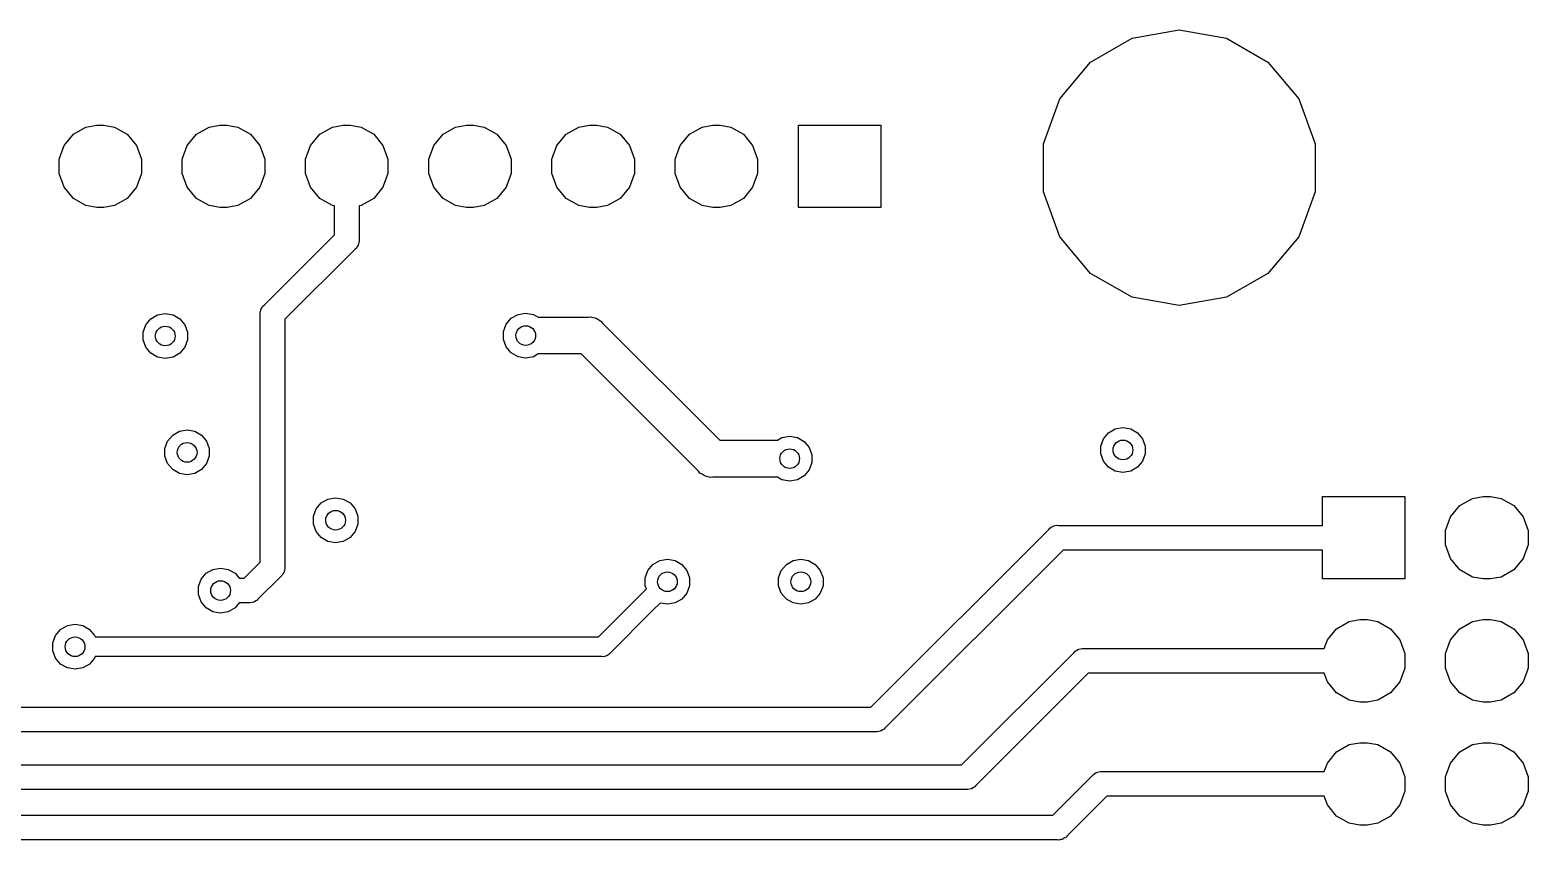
# Model space of a CAD drawing. Extents: x 91.8 to 190.2, y -113.9 to -59.9.
# Drawn here: x 157.4 to 188.28, y -76.65 to -59.94 of the extents above; entities that cross this region are included whole.
import ezdxf

# ---------------------------------------------------------------- set-up
doc = ezdxf.new("R2010")
doc.units = 0
doc.header["$MEASUREMENT"] = 0
doc.layers.add('BLACK', color=7, linetype='CONTINUOUS')

msp = doc.modelspace()

# ---------------------------------------------------------------- linework, layer by layer
at = {"layer": 'BLACK', "linetype": 'CONTINUOUS'}
for p, q in [((179.262, -60.602), (180.118, -60.1083)), ((180.118, -60.1083), (181.09, -59.9368)), ((181.09, -59.9368), (182.062, -60.1083)), ((182.062, -60.1083), (182.918, -60.602)), ((178.628, -61.3584), (179.262, -60.602)), ((182.918, -60.602), (183.552, -61.3584)), ((178.29, -62.2863), (178.628, -61.3584)), ((183.552, -61.3584), (183.89, -62.2863)), ((158.295, -62.0888), (158.555, -61.9389)), ((158.555, -61.9389), (158.776, -61.9)), ((158.776, -61.9), (158.924, -61.9)), ((158.924, -61.9), (159.145, -61.9389)), ((159.145, -61.9389), (159.405, -62.0888)), ((160.835, -62.0888), (161.095, -61.9389)), ((161.095, -61.9389), (161.316, -61.9)), ((161.316, -61.9), (161.464, -61.9)), ((161.464, -61.9), (161.685, -61.9389)), ((161.685, -61.9389), (161.945, -62.0888)), ((163.375, -62.0888), (163.635, -61.9389)), ((163.635, -61.9389), (163.856, -61.9)), ((163.856, -61.9), (164.004, -61.9)), ((164.004, -61.9), (164.225, -61.9389)), ((164.225, -61.9389), (164.485, -62.0888)), ((165.915, -62.0888), (166.175, -61.9389)), ((166.175, -61.9389), (166.396, -61.9)), ((166.396, -61.9), (166.544, -61.9)), ((166.544, -61.9), (166.765, -61.9389)), ((166.765, -61.9389), (167.025, -62.0888)), ((168.455, -62.0888), (168.715, -61.9389)), ((168.715, -61.9389), (168.936, -61.9)), ((168.936, -61.9), (169.084, -61.9)), ((169.084, -61.9), (169.305, -61.9389)), ((169.305, -61.9389), (169.565, -62.0888)), ((170.995, -62.0888), (171.255, -61.9389)), ((171.255, -61.9389), (171.476, -61.9)), ((171.476, -61.9), (171.624, -61.9)), ((171.624, -61.9), (171.845, -61.9389)), ((171.845, -61.9389), (172.105, -62.0888)), ((173.24, -63.6), (173.24, -61.9)), ((173.24, -61.9), (174.94, -61.9)), ((174.94, -61.9), (174.94, -63.6)), ((158, -62.6001), (158.103, -62.3184)), ((158.103, -62.3184), (158.295, -62.0888)), ((159.405, -62.0888), (159.597, -62.3184)), ((159.597, -62.3184), (159.7, -62.6001)), ((160.54, -62.6001), (160.643, -62.3184)), ((160.643, -62.3184), (160.835, -62.0888)), ((161.945, -62.0888), (162.137, -62.3184)), ((162.137, -62.3184), (162.24, -62.6001)), ((163.08, -62.6001), (163.183, -62.3184)), ((163.183, -62.3184), (163.375, -62.0888)), ((164.485, -62.0888), (164.677, -62.3184)), ((164.677, -62.3184), (164.78, -62.6001)), ((165.62, -62.6001), (165.723, -62.3184)), ((165.723, -62.3184), (165.915, -62.0888)), ((167.025, -62.0888), (167.217, -62.3184)), ((167.217, -62.3184), (167.32, -62.6001)), ((168.16, -62.6001), (168.263, -62.3184)), ((168.263, -62.3184), (168.455, -62.0888)), ((169.565, -62.0888), (169.757, -62.3184)), ((169.757, -62.3184), (169.86, -62.6001)), ((170.7, -62.6001), (170.803, -62.3184)), ((170.803, -62.3184), (170.995, -62.0888)), ((172.105, -62.0888), (172.297, -62.3184)), ((172.297, -62.3184), (172.4, -62.6001)), ((178.29, -63.2737), (178.29, -62.2863)), ((183.89, -62.2863), (183.89, -63.2737)), ((158, -62.8999), (158, -62.6001)), ((159.7, -62.6001), (159.7, -62.8999)), ((160.54, -62.8999), (160.54, -62.6001)), ((162.24, -62.6001), (162.24, -62.8999)), ((163.08, -62.8999), (163.08, -62.6001)), ((164.78, -62.6001), (164.78, -62.8999)), ((165.62, -62.8999), (165.62, -62.6001)), ((167.32, -62.6001), (167.32, -62.8999)), ((168.16, -62.8999), (168.16, -62.6001)), ((169.86, -62.6001), (169.86, -62.8999)), ((170.7, -62.8999), (170.7, -62.6001)), ((172.4, -62.6001), (172.4, -62.8999)), ((158.103, -63.1816), (158, -62.8999)), ((159.7, -62.8999), (159.597, -63.1816)), ((160.643, -63.1816), (160.54, -62.8999)), ((162.24, -62.8999), (162.137, -63.1816)), ((163.183, -63.1816), (163.08, -62.8999)), ((164.78, -62.8999), (164.677, -63.1816)), ((165.723, -63.1816), (165.62, -62.8999)), ((167.32, -62.8999), (167.217, -63.1816)), ((168.263, -63.1816), (168.16, -62.8999)), ((169.86, -62.8999), (169.757, -63.1816)), ((170.803, -63.1816), (170.7, -62.8999)), ((172.4, -62.8999), (172.297, -63.1816)), ((158.295, -63.4112), (158.103, -63.1816)), ((159.597, -63.1816), (159.405, -63.4112)), ((160.835, -63.4112), (160.643, -63.1816)), ((162.137, -63.1816), (161.945, -63.4112)), ((163.375, -63.4112), (163.183, -63.1816)), ((164.677, -63.1816), (164.485, -63.4112)), ((165.915, -63.4112), (165.723, -63.1816)), ((167.217, -63.1816), (167.025, -63.4112)), ((168.455, -63.4112), (168.263, -63.1816)), ((169.757, -63.1816), (169.565, -63.4112)), ((170.995, -63.4112), (170.803, -63.1816)), ((172.297, -63.1816), (172.105, -63.4112)), ((178.628, -64.2016), (178.29, -63.2737)), ((183.89, -63.2737), (183.552, -64.2016)), ((158.555, -63.5611), (158.295, -63.4112)), ((158.776, -63.6), (158.555, -63.5611)), ((158.924, -63.6), (158.776, -63.6)), ((159.145, -63.5611), (158.924, -63.6)), ((159.405, -63.4112), (159.145, -63.5611)), ((161.095, -63.5611), (160.835, -63.4112)), ((161.316, -63.6), (161.095, -63.5611)), ((161.464, -63.6), (161.316, -63.6)), ((161.685, -63.5611), (161.464, -63.6)), ((161.945, -63.4112), (161.685, -63.5611)), ((163.635, -63.5611), (163.375, -63.4112)), ((163.676, -63.5683), (163.635, -63.5611)), ((163.676, -64.1648), (163.676, -63.5683)), ((164.225, -63.5611), (164.184, -63.5683)), ((164.184, -63.5683), (164.184, -64.2589)), ((164.485, -63.4112), (164.225, -63.5611)), ((166.175, -63.5611), (165.915, -63.4112)), ((166.396, -63.6), (166.175, -63.5611)), ((166.544, -63.6), (166.396, -63.6)), ((166.765, -63.5611), (166.544, -63.6)), ((167.025, -63.4112), (166.765, -63.5611)), ((168.715, -63.5611), (168.455, -63.4112)), ((168.936, -63.6), (168.715, -63.5611)), ((169.084, -63.6), (168.936, -63.6)), ((169.305, -63.5611), (169.084, -63.6)), ((169.565, -63.4112), (169.305, -63.5611)), ((171.255, -63.5611), (170.995, -63.4112)), ((171.476, -63.6), (171.255, -63.5611)), ((171.624, -63.6), (171.476, -63.6)), ((171.845, -63.5611), (171.624, -63.6)), ((172.105, -63.4112), (171.845, -63.5611)), ((174.94, -63.6), (173.24, -63.6)), ((162.228, -65.6126), (163.676, -64.1648)), ((179.262, -64.958), (178.628, -64.2016)), ((183.552, -64.2016), (182.918, -64.958)), ((164.102, -64.4574), (162.654, -65.9052)), ((164.128, -64.4358), (164.102, -64.4574)), ((164.144, -64.4066), (164.128, -64.4358)), ((164.164, -64.379), (164.144, -64.4066)), ((164.167, -64.368), (164.164, -64.379)), ((164.172, -64.3582), (164.167, -64.368)), ((164.178, -64.325), (164.172, -64.3582)), ((164.187, -64.2925), (164.178, -64.325)), ((164.184, -64.2589), (164.187, -64.2925)), ((180.118, -65.4517), (179.262, -64.958)), ((182.918, -64.958), (182.062, -65.4517)), ((181.09, -65.6232), (180.118, -65.4517)), ((182.062, -65.4517), (181.09, -65.6232)), ((162.143, -65.7775), (162.152, -65.745)), ((162.152, -65.745), (162.158, -65.7118)), ((162.158, -65.7118), (162.163, -65.702)), ((162.163, -65.702), (162.166, -65.691)), ((162.166, -65.691), (162.186, -65.6634)), ((162.186, -65.6634), (162.202, -65.6342)), ((162.202, -65.6342), (162.228, -65.6126)), ((159.733, -66.1694), (159.788, -66.0179)), ((159.788, -66.0179), (159.892, -65.8944)), ((159.892, -65.8944), (160.031, -65.8137)), ((160.031, -65.8137), (160.19, -65.7857)), ((160.19, -65.7857), (160.349, -65.8137)), ((160.349, -65.8137), (160.488, -65.8944)), ((160.488, -65.8944), (160.592, -66.0179)), ((160.592, -66.0179), (160.647, -66.1694)), ((162.146, -65.8111), (162.143, -65.7775)), ((162.146, -70.9148), (162.146, -65.8111)), ((162.654, -65.9052), (162.654, -71.0089)), ((167.163, -66.1594), (167.218, -66.0079)), ((167.218, -66.0079), (167.322, -65.8844)), ((167.322, -65.8844), (167.461, -65.8037)), ((167.461, -65.8037), (167.62, -65.7757)), ((167.62, -65.7757), (167.779, -65.8037)), ((167.779, -65.8037), (167.874, -65.859)), ((167.874, -65.859), (168.903, -65.859)), ((168.903, -65.859), (168.954, -65.8546)), ((168.954, -65.8546), (169.003, -65.8677)), ((169.003, -65.8677), (169.052, -65.8765)), ((169.052, -65.8765), (169.067, -65.885)), ((169.067, -65.885), (169.083, -65.8894)), ((169.083, -65.8894), (169.125, -65.9184)), ((169.125, -65.9184), (169.169, -65.9436)), ((169.169, -65.9436), (169.201, -65.9824)), ((169.201, -65.9824), (171.618, -68.399)), ((159.733, -66.3306), (159.733, -66.1694)), ((159.788, -66.4821), (159.733, -66.3306)), ((160.647, -66.3306), (160.592, -66.4821)), ((160.647, -66.1694), (160.647, -66.3306)), ((167.163, -66.3206), (167.163, -66.1594)), ((167.218, -66.4721), (167.163, -66.3206)), ((159.892, -66.6056), (159.788, -66.4821)), ((160.031, -66.6863), (159.892, -66.6056)), ((160.19, -66.7143), (160.031, -66.6863)), ((160.349, -66.6863), (160.19, -66.7143)), ((160.488, -66.6056), (160.349, -66.6863)), ((160.592, -66.4821), (160.488, -66.6056)), ((167.322, -66.5956), (167.218, -66.4721)), ((167.461, -66.6763), (167.322, -66.5956)), ((167.62, -66.7043), (167.461, -66.6763)), ((167.779, -66.6763), (167.62, -66.7043)), ((167.874, -66.621), (167.779, -66.6763)), ((168.762, -66.621), (167.874, -66.621)), ((171.179, -69.0377), (168.762, -66.621)), ((160.342, -68.2944), (160.481, -68.2137)), ((160.481, -68.2137), (160.64, -68.1857)), ((160.64, -68.1857), (160.799, -68.2137)), ((160.799, -68.2137), (160.938, -68.2944)), ((179.528, -68.3679), (179.632, -68.2444)), ((179.632, -68.2444), (179.771, -68.1637)), ((179.771, -68.1637), (179.93, -68.1357)), ((179.93, -68.1357), (180.089, -68.1637)), ((180.089, -68.1637), (180.228, -68.2444)), ((180.228, -68.2444), (180.332, -68.3679)), ((160.183, -68.5694), (160.238, -68.4179)), ((160.238, -68.4179), (160.342, -68.2944)), ((160.938, -68.2944), (161.042, -68.4179)), ((161.042, -68.4179), (161.097, -68.5694)), ((171.618, -68.399), (172.806, -68.399)), ((172.806, -68.399), (172.901, -68.3437)), ((172.901, -68.3437), (173.06, -68.3157)), ((173.06, -68.3157), (173.219, -68.3437)), ((173.219, -68.3437), (173.358, -68.4244)), ((173.358, -68.4244), (173.462, -68.5479)), ((173.462, -68.5479), (173.517, -68.6994)), ((179.473, -68.5194), (179.528, -68.3679)), ((179.473, -68.6806), (179.473, -68.5194)), ((180.332, -68.3679), (180.387, -68.5194)), ((180.387, -68.5194), (180.387, -68.6806)), ((160.183, -68.7306), (160.183, -68.5694)), ((160.238, -68.8821), (160.183, -68.7306)), ((161.097, -68.7306), (161.042, -68.8821)), ((161.097, -68.5694), (161.097, -68.7306)), ((173.517, -68.8606), (173.462, -69.0121)), ((173.517, -68.6994), (173.517, -68.8606)), ((179.528, -68.8321), (179.473, -68.6806)), ((179.632, -68.9556), (179.528, -68.8321)), ((180.332, -68.8321), (180.228, -68.9556)), ((180.387, -68.6806), (180.332, -68.8321)), ((160.342, -69.0056), (160.238, -68.8821)), ((160.481, -69.0863), (160.342, -69.0056)), ((160.64, -69.1143), (160.481, -69.0863)), ((160.799, -69.0863), (160.64, -69.1143)), ((160.938, -69.0056), (160.799, -69.0863)), ((161.042, -68.8821), (160.938, -69.0056)), ((171.211, -69.0764), (171.179, -69.0377)), ((171.255, -69.1016), (171.211, -69.0764)), ((171.296, -69.1306), (171.255, -69.1016)), ((171.313, -69.135), (171.296, -69.1306)), ((171.328, -69.1435), (171.313, -69.135)), ((171.377, -69.1523), (171.328, -69.1435)), ((171.426, -69.1654), (171.377, -69.1523)), ((171.477, -69.161), (171.426, -69.1654)), ((172.806, -69.161), (171.477, -69.161)), ((172.901, -69.2163), (172.806, -69.161)), ((173.358, -69.1356), (173.219, -69.2163)), ((173.462, -69.0121), (173.358, -69.1356)), ((179.771, -69.0363), (179.632, -68.9556)), ((179.93, -69.0643), (179.771, -69.0363)), ((180.089, -69.0363), (179.93, -69.0643)), ((180.228, -68.9556), (180.089, -69.0363)), ((173.06, -69.2443), (172.901, -69.2163)), ((173.219, -69.2163), (173.06, -69.2443)), ((163.298, -69.8179), (163.402, -69.6944)), ((163.402, -69.6944), (163.541, -69.6137)), ((163.541, -69.6137), (163.7, -69.5857)), ((163.7, -69.5857), (163.859, -69.6137)), ((163.859, -69.6137), (163.998, -69.6944)), ((163.998, -69.6944), (164.102, -69.8179)), ((184.04, -70.156), (184.04, -69.56)), ((184.04, -69.56), (185.74, -69.56)), ((185.74, -69.56), (185.74, -71.26)), ((186.683, -69.9784), (186.875, -69.7488)), ((186.875, -69.7488), (187.135, -69.5989)), ((187.135, -69.5989), (187.356, -69.56)), ((187.356, -69.56), (187.504, -69.56)), ((187.504, -69.56), (187.725, -69.5989)), ((187.725, -69.5989), (187.985, -69.7488)), ((187.985, -69.7488), (188.177, -69.9784)), ((163.243, -69.9694), (163.298, -69.8179)), ((163.243, -70.1306), (163.243, -69.9694)), ((164.102, -69.8179), (164.157, -69.9694)), ((164.157, -69.9694), (164.157, -70.1306)), ((186.58, -70.2601), (186.683, -69.9784)), ((188.177, -69.9784), (188.28, -70.2601)), ((163.298, -70.2821), (163.243, -70.1306)), ((163.402, -70.4056), (163.298, -70.2821)), ((163.541, -70.4863), (163.402, -70.4056)), ((163.998, -70.4056), (163.859, -70.4863)), ((164.102, -70.2821), (163.998, -70.4056)), ((164.157, -70.1306), (164.102, -70.2821)), ((174.735, -73.906), (178.403, -70.2382)), ((178.403, -70.2382), (178.424, -70.2124)), ((178.424, -70.2124), (178.453, -70.1956)), ((178.453, -70.1956), (178.481, -70.1762)), ((178.481, -70.1762), (178.492, -70.1733)), ((178.492, -70.1733), (178.502, -70.1676)), ((178.502, -70.1676), (178.535, -70.1618)), ((178.535, -70.1618), (178.568, -70.1531)), ((178.568, -70.1531), (178.601, -70.156)), ((178.601, -70.156), (184.04, -70.156)), ((186.58, -70.5599), (186.58, -70.2601)), ((188.28, -70.2601), (188.28, -70.5599)), ((163.7, -70.5143), (163.541, -70.4863)), ((163.859, -70.4863), (163.7, -70.5143)), ((178.695, -70.664), (175.027, -74.3318)), ((184.04, -70.664), (178.695, -70.664)), ((184.04, -71.26), (184.04, -70.664)), ((186.683, -70.8416), (186.58, -70.5599)), ((188.28, -70.5599), (188.177, -70.8416)), ((161.815, -71.246), (162.146, -70.9148)), ((162.654, -71.0089), (162.657, -71.0425)), ((170.138, -71.0879), (170.242, -70.9644)), ((170.242, -70.9644), (170.381, -70.8837)), ((170.381, -70.8837), (170.54, -70.8557)), ((170.54, -70.8557), (170.699, -70.8837)), ((170.699, -70.8837), (170.838, -70.9644)), ((170.838, -70.9644), (170.942, -71.0879)), ((172.888, -71.0879), (172.992, -70.9644)), ((172.992, -70.9644), (173.131, -70.8837)), ((173.131, -70.8837), (173.29, -70.8557)), ((173.29, -70.8557), (173.449, -70.8837)), ((173.449, -70.8837), (173.588, -70.9644)), ((173.588, -70.9644), (173.692, -71.0879)), ((186.875, -71.0712), (186.683, -70.8416)), ((188.177, -70.8416), (187.985, -71.0712)), ((160.873, -71.4194), (160.928, -71.2679)), ((160.928, -71.2679), (161.032, -71.1444)), ((161.032, -71.1444), (161.171, -71.0637)), ((161.171, -71.0637), (161.33, -71.0357)), ((161.33, -71.0357), (161.489, -71.0637)), ((161.489, -71.0637), (161.628, -71.1444)), ((161.628, -71.1444), (161.714, -71.246)), ((161.714, -71.246), (161.815, -71.246)), ((162.572, -71.2074), (162.107, -71.6718)), ((162.598, -71.1858), (162.572, -71.2074)), ((162.614, -71.1566), (162.598, -71.1858)), ((162.634, -71.129), (162.614, -71.1566)), ((162.637, -71.118), (162.634, -71.129)), ((162.642, -71.1082), (162.637, -71.118)), ((162.648, -71.075), (162.642, -71.1082)), ((162.657, -71.0425), (162.648, -71.075)), ((170.083, -71.2394), (170.138, -71.0879)), ((170.083, -71.4006), (170.083, -71.2394)), ((170.942, -71.0879), (170.997, -71.2394)), ((170.997, -71.2394), (170.997, -71.4006)), ((172.833, -71.2394), (172.888, -71.0879)), ((172.833, -71.4006), (172.833, -71.2394)), ((173.692, -71.0879), (173.747, -71.2394)), ((173.747, -71.2394), (173.747, -71.4006)), ((185.74, -71.26), (184.04, -71.26)), ((187.135, -71.2211), (186.875, -71.0712)), ((187.356, -71.26), (187.135, -71.2211)), ((187.504, -71.26), (187.356, -71.26)), ((187.725, -71.2211), (187.504, -71.26)), ((187.985, -71.0712), (187.725, -71.2211)), ((160.873, -71.5806), (160.873, -71.4194)), ((160.928, -71.7321), (160.873, -71.5806)), ((169.116, -72.4568), (169.952, -71.6209)), ((169.952, -71.6209), (170.107, -71.466)), ((169.952, -71.6209), (169.952, -71.6209)), ((170.107, -71.466), (170.083, -71.4006)), ((170.942, -71.5521), (170.838, -71.6756)), ((170.997, -71.4006), (170.942, -71.5521)), ((172.888, -71.5521), (172.833, -71.4006)), ((172.992, -71.6756), (172.888, -71.5521)), ((173.692, -71.5521), (173.588, -71.6756)), ((173.747, -71.4006), (173.692, -71.5521)), ((161.032, -71.8556), (160.928, -71.7321)), ((161.171, -71.9363), (161.032, -71.8556)), ((161.33, -71.9643), (161.171, -71.9363)), ((161.489, -71.9363), (161.33, -71.9643)), ((161.628, -71.8556), (161.489, -71.9363)), ((161.714, -71.754), (161.628, -71.8556)), ((161.909, -71.754), (161.714, -71.754)), ((161.942, -71.7569), (161.909, -71.754)), ((161.975, -71.7482), (161.942, -71.7569)), ((162.008, -71.7424), (161.975, -71.7482)), ((162.018, -71.7367), (162.008, -71.7424)), ((162.029, -71.7338), (162.018, -71.7367)), ((162.057, -71.7144), (162.029, -71.7338)), ((162.086, -71.6976), (162.057, -71.7144)), ((162.107, -71.6718), (162.086, -71.6976)), ((170.239, -71.9083), (169.35, -72.7974)), ((170.39, -71.7577), (170.239, -71.9083)), ((170.239, -71.9083), (170.239, -71.9083)), ((170.54, -71.7843), (170.39, -71.7577)), ((170.699, -71.7563), (170.54, -71.7843)), ((170.838, -71.6756), (170.699, -71.7563)), ((173.131, -71.7563), (172.992, -71.6756)), ((173.29, -71.7843), (173.131, -71.7563)), ((173.449, -71.7563), (173.29, -71.7843)), ((173.588, -71.6756), (173.449, -71.7563)), ((158.032, -72.3044), (158.171, -72.2237)), ((158.171, -72.2237), (158.33, -72.1957)), ((158.33, -72.1957), (158.489, -72.2237)), ((158.489, -72.2237), (158.628, -72.3044)), ((184.335, -72.2888), (184.595, -72.1389)), ((184.595, -72.1389), (184.816, -72.1)), ((184.816, -72.1), (184.964, -72.1)), ((184.964, -72.1), (185.185, -72.1389)), ((185.185, -72.1389), (185.445, -72.2888)), ((186.875, -72.2888), (187.135, -72.1389)), ((187.135, -72.1389), (187.356, -72.1)), ((187.356, -72.1), (187.504, -72.1)), ((187.504, -72.1), (187.725, -72.1389)), ((187.725, -72.1389), (187.985, -72.2888)), ((157.873, -72.5794), (157.928, -72.4279)), ((157.928, -72.4279), (158.032, -72.3044)), ((158.628, -72.3044), (158.732, -72.4279)), ((158.732, -72.4279), (158.743, -72.4568)), ((158.743, -72.4568), (169.116, -72.4568)), ((184.078, -72.696), (184.143, -72.5184)), ((184.143, -72.5184), (184.335, -72.2888)), ((185.445, -72.2888), (185.637, -72.5184)), ((185.637, -72.5184), (185.74, -72.8001)), ((186.58, -72.8001), (186.683, -72.5184)), ((186.683, -72.5184), (186.875, -72.2888)), ((187.985, -72.2888), (188.177, -72.5184)), ((188.177, -72.5184), (188.28, -72.8001)), ((157.873, -72.7406), (157.873, -72.5794)), ((157.928, -72.8921), (157.873, -72.7406)), ((158.743, -72.8632), (158.732, -72.8921)), ((169.191, -72.8632), (158.743, -72.8632)), ((169.218, -72.8655), (169.191, -72.8632)), ((169.244, -72.8586), (169.218, -72.8655)), ((169.271, -72.8539), (169.244, -72.8586)), ((169.278, -72.8494), (169.271, -72.8539)), ((169.287, -72.847), (169.278, -72.8494)), ((169.309, -72.8315), (169.287, -72.847)), ((169.333, -72.8181), (169.309, -72.8315)), ((169.35, -72.7974), (169.333, -72.8181)), ((176.605, -75.096), (178.923, -72.7782)), ((178.923, -72.7782), (178.944, -72.7524)), ((178.944, -72.7524), (178.973, -72.7356)), ((178.973, -72.7356), (179.001, -72.7162)), ((179.001, -72.7162), (179.012, -72.7133)), ((179.012, -72.7133), (179.022, -72.7076)), ((179.022, -72.7076), (179.055, -72.7018)), ((179.055, -72.7018), (179.088, -72.6931)), ((179.088, -72.6931), (179.121, -72.696)), ((179.121, -72.696), (184.078, -72.696)), ((185.74, -72.8001), (185.74, -73.0999)), ((186.58, -73.0999), (186.58, -72.8001)), ((188.28, -72.8001), (188.28, -73.0999)), ((158.032, -73.0156), (157.928, -72.8921)), ((158.171, -73.0963), (158.032, -73.0156)), ((158.33, -73.1243), (158.171, -73.0963)), ((158.489, -73.0963), (158.33, -73.1243)), ((158.628, -73.0156), (158.489, -73.0963)), ((158.732, -72.8921), (158.628, -73.0156)), ((185.74, -73.0999), (185.637, -73.3816)), ((186.683, -73.3816), (186.58, -73.0999)), ((188.28, -73.0999), (188.177, -73.3816)), ((179.215, -73.204), (176.897, -75.5218)), ((184.078, -73.204), (179.215, -73.204)), ((184.143, -73.3816), (184.078, -73.204)), ((184.335, -73.6112), (184.143, -73.3816)), ((185.637, -73.3816), (185.445, -73.6112)), ((186.875, -73.6112), (186.683, -73.3816)), ((188.177, -73.3816), (187.985, -73.6112)), ((184.595, -73.7611), (184.335, -73.6112)), ((184.816, -73.8), (184.595, -73.7611)), ((184.964, -73.8), (184.816, -73.8)), ((185.185, -73.7611), (184.964, -73.8)), ((185.445, -73.6112), (185.185, -73.7611)), ((187.135, -73.7611), (186.875, -73.6112)), ((187.356, -73.8), (187.135, -73.7611)), ((187.504, -73.8), (187.356, -73.8)), ((187.725, -73.7611), (187.504, -73.8)), ((187.985, -73.6112), (187.725, -73.7611)), ((144.051, -73.906), (174.735, -73.906)), ((174.829, -74.414), (144.145, -74.414)), ((174.862, -74.4169), (174.829, -74.414)), ((174.895, -74.4082), (174.862, -74.4169)), ((174.928, -74.4024), (174.895, -74.4082)), ((174.938, -74.3967), (174.928, -74.4024)), ((174.949, -74.3938), (174.938, -74.3967)), ((174.977, -74.3744), (174.949, -74.3938)), ((175.006, -74.3576), (174.977, -74.3744)), ((175.027, -74.3318), (175.006, -74.3576)), ((184.335, -74.8288), (184.595, -74.6789)), ((184.595, -74.6789), (184.816, -74.64)), ((184.816, -74.64), (184.964, -74.64)), ((184.964, -74.64), (185.185, -74.6789)), ((185.185, -74.6789), (185.445, -74.8288)), ((186.875, -74.8288), (187.135, -74.6789)), ((187.135, -74.6789), (187.356, -74.64)), ((187.356, -74.64), (187.504, -74.64)), ((187.504, -74.64), (187.725, -74.6789)), ((187.725, -74.6789), (187.985, -74.8288)), ((184.143, -75.0584), (184.335, -74.8288)), ((185.445, -74.8288), (185.637, -75.0584)), ((186.683, -75.0584), (186.875, -74.8288)), ((187.985, -74.8288), (188.177, -75.0584)), ((144.651, -75.096), (176.605, -75.096)), ((178.485, -76.136), (179.303, -75.3182)), ((179.303, -75.3182), (179.324, -75.2924)), ((179.324, -75.2924), (179.353, -75.2756)), ((179.353, -75.2756), (179.381, -75.2562)), ((179.381, -75.2562), (179.392, -75.2533)), ((179.392, -75.2533), (179.402, -75.2476)), ((179.402, -75.2476), (179.435, -75.2418)), ((179.435, -75.2418), (179.468, -75.2331)), ((179.468, -75.2331), (179.501, -75.236)), ((179.501, -75.236), (184.078, -75.236)), ((184.078, -75.236), (184.143, -75.0584)), ((185.637, -75.0584), (185.74, -75.3401)), ((185.74, -75.3401), (185.74, -75.6399)), ((186.58, -75.3401), (186.683, -75.0584)), ((186.58, -75.6399), (186.58, -75.3401)), ((188.177, -75.0584), (188.28, -75.3401)), ((188.28, -75.3401), (188.28, -75.6399)), ((176.699, -75.604), (144.745, -75.604)), ((176.732, -75.6069), (176.699, -75.604)), ((176.765, -75.5982), (176.732, -75.6069)), ((176.798, -75.5924), (176.765, -75.5982)), ((176.808, -75.5867), (176.798, -75.5924)), ((176.819, -75.5838), (176.808, -75.5867)), ((176.847, -75.5644), (176.819, -75.5838)), ((176.876, -75.5476), (176.847, -75.5644)), ((176.897, -75.5218), (176.876, -75.5476)), ((185.74, -75.6399), (185.637, -75.9216)), ((186.683, -75.9216), (186.58, -75.6399)), ((188.28, -75.6399), (188.177, -75.9216)), ((179.595, -75.744), (178.777, -76.5618)), ((184.078, -75.744), (179.595, -75.744)), ((184.143, -75.9216), (184.078, -75.744)), ((184.335, -76.1512), (184.143, -75.9216)), ((185.637, -75.9216), (185.445, -76.1512)), ((186.875, -76.1512), (186.683, -75.9216)), ((188.177, -75.9216), (187.985, -76.1512)), ((145.561, -76.136), (178.485, -76.136)), ((184.595, -76.3011), (184.335, -76.1512)), ((185.445, -76.1512), (185.185, -76.3011)), ((187.135, -76.3011), (186.875, -76.1512)), ((187.985, -76.1512), (187.725, -76.3011)), ((178.777, -76.5618), (178.756, -76.5876)), ((184.816, -76.34), (184.595, -76.3011)), ((184.964, -76.34), (184.816, -76.34)), ((185.185, -76.3011), (184.964, -76.34)), ((187.356, -76.34), (187.135, -76.3011)), ((187.504, -76.34), (187.356, -76.34)), ((187.725, -76.3011), (187.504, -76.34)), ((178.579, -76.644), (145.655, -76.644)), ((178.612, -76.6469), (178.579, -76.644)), ((178.645, -76.6382), (178.612, -76.6469)), ((178.678, -76.6324), (178.645, -76.6382)), ((178.688, -76.6267), (178.678, -76.6324)), ((178.699, -76.6238), (178.688, -76.6267)), ((178.727, -76.6044), (178.699, -76.6238)), ((178.756, -76.5876), (178.727, -76.6044))]:
    msp.add_line(p, q, dxfattribs=at)
at = {"layer": 'BLACK'}
for centre in [(160.19, -66.25), (167.62, -66.24), (160.64, -68.65), (179.93, -68.6), (173.06, -68.78), (163.7, -70.05), (161.33, -71.5), (170.54, -71.32), (173.29, -71.32), (158.33, -72.66)]:
    msp.add_circle(centre, 0.2032, dxfattribs=at)

doc.saveas('drawing.dxf')
